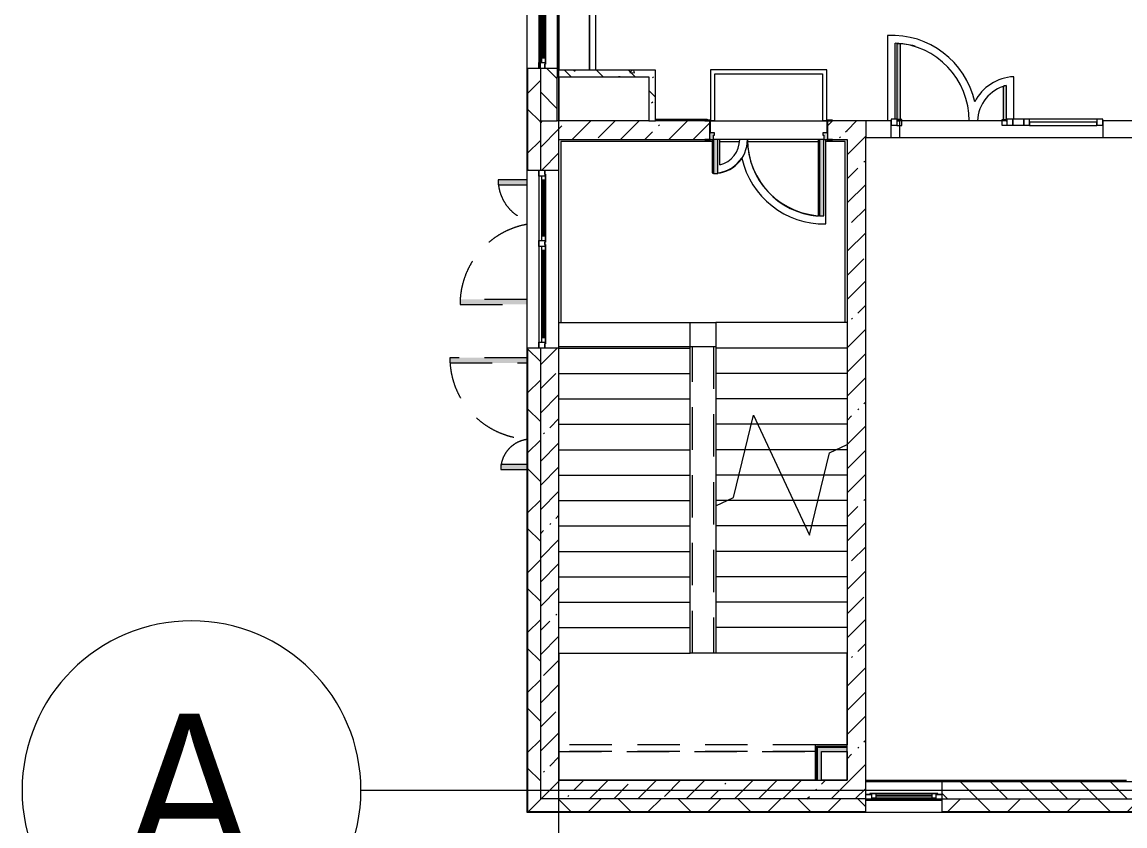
# Model space of a CAD drawing. Header units: millimetres. Extents: x 81632 to 272167, y -8553 to 29000.
# Drawn here: x 138734 to 151751, y -420 to 9067 of the extents above; entities that cross this region are included whole.
import ezdxf

# ---------------------------------------------------------------- set-up
doc = ezdxf.new("R2010")
doc.units = ezdxf.units.MM
doc.linetypes.add('200_ШТРИХ__ш1_п0_6_', pattern=[800, 500, -300])
doc.linetypes.add('Осевая', pattern=[3175, 635, -476.25, 1587.5, -476.25])
for name, color, linetype, lineweight, true_color in [('A-DETL-GENF-4', 7, 'Continuous', 5, 0xaaaaaa), ('A-DOOR-5', 7, 'Continuous', 5, 0xe2e2e2), ('A-DOOR-6', 7, 'Continuous', 5, 0xaaaaaa), ('A-DOOR-FRAM-4', 7, 'Continuous', 5, 0xe2e2e2), ('A-DOOR-FRAM-6', 7, 'Continuous', 5, 0xaaaaaa), ('A-FLOR-1', 7, 'Continuous', 5, 0xaaaaaa), ('I-WALL-2', 7, 'Continuous', 9, 0xe7e7e7), ('I-WALL-5', 7, 'Continuous', 5, 0x787878)]:
    doc.layers.add(name, color=color, linetype=linetype, lineweight=lineweight, true_color=true_color)
for name, color, linetype, lineweight in [('A-DETL-MBND-1', 7, '200_ШТРИХ__ш1_п0_6_', 9), ('A-GLAZ-3', 7, 'Continuous', 5), ('A-GLAZ-CURT-2', 7, 'Continuous', 5), ('A-GLAZ-CWMG-2', 7, 'Continuous', 5), ('A-WALL', 7, 'Continuous', 9), ('A-WALL-2', 7, 'Continuous', 5), ('I-WALL-3', 7, 'Continuous', 5), ('S-STRS-2', 7, 'Continuous', 5), ('S-STRS-MBND-1', 7, 'Continuous', 5), ('Оси', 7, 'Continuous', 9), ('Оси-1', 7, 'Continuous', 20), ('Оси-2', 7, 'Осевая', 9)]:
    doc.layers.add(name, color=color, linetype=linetype, lineweight=lineweight)
doc.styles.add('Arial_1', font='arial.ttf', dxfattribs={"width": 0.9, "height": 1750})
pattern_1 = [(45, (144961.33, 0), (-353.5534, 353.5534), []), (135, (144961.33, 0), (-353.5534, -353.5534), [])]
pattern_2 = [(135, (144961.33, 0), (-176.7767, -176.7767), [])]
pattern_3 = [(45, (144961.33, 0), (-285.123, 285.123), []), (45, (145246.45, 0), (-285.123, 285.123), [504.031, -100.806, 16.764, -84.042])]
pattern_4 = [(135, (144961.33, 0), (-377.17, -377.17), [533.4, -88.9, 17.78, -88.9]), (135, (144961.33, 376.94), (-377.17, -377.17), []), (50, (144961.33, 0), (637.645, -55.787), [66.675, -733.425]), (355, (144961.3, 0), (-123.35, 668.7), [53.34, -586.74]), (100.451, (145014.47, -4.65), (514.3, 612.91), [56.665, -623.315]), (46.184, (144961.3, 177.8), (948.78, -147.15), [100.01, -1100.14]), (96.636, (145040.4, 165.5), (830.91, 866), [85, -934.97]), (351.184, (144961.3, 177.8), (830.92, 865.99), [80.01, -880.11]), (21, (145050.23, 133.35), (530.65, -357.928), [66.675, -733.425]), (326, (145050.2, 133.35), (216.31, 644.66), [53.34, -586.74]), (71.451, (145094.45, 103.5), (746.96, 286.724), [56.665, -623.315]), (37.5, (144961.33, 0), (10.8105, 295.9426), [16.764, -562.864, 16.764, -578.866, -588.962]), (37.5, (144961.33, 0), (10.8105, 295.9426), [-1175.258, 16.764, -572.198]), (7.5, (144961.33, 0), (233.869, 350.632), [16.764, -322.834, 16.764, -549.529, -224.472]), (7.5, (144961.33, 0), (233.869, 350.632), [-905.89, 16.764, -207.708]), (327.5, (144763.08, 0), (474.568, -20.051), [16.764, -205.486, 16.764, -676.656, -920.115]), (327.5, (144763.08, 0), (474.568, -20.051), [-915.67, 16.764, -903.35]), (317.5, (144674.2, 0), (518.452, 88.993), [16.764, -272.16, 16.764, -443.738, -653.415]), (317.5, (144674.2, 0), (518.452, 88.993), [-749.427, 16.764, -636.65])]

# ---------------------------------------------------------------- blocks, each defined once
blk = doc.blocks.new('120_Окно_СКБ_1Ст - 120_Окно_СКБ_1Ст 900х2500_h_-22445987-2_6_3_птичка')
at = {"layer": 'A-GLAZ-3'}
for p, q in [((-450, -127), (-450, -57)), ((-450, -57), (-380, -57)), ((450, -57), (-450, -57)), ((-380, -127), (-450, -127)), ((-450, -127), (-400, -127)), ((-380, -127), (-400, -127)), ((-400, -127), (-400, -137)), ((-380, -57), (-380, -127)), ((380, -87), (-380, -87)), ((-380, -87), (-380, -127)), ((-330, -137), (-330, -87)), ((-330, -107), (330, -107)), ((330, -117), (-330, -117)), ((330, -137), (330, -87)), ((380, -127), (380, -57)), ((380, -57), (450, -57)), ((380, -127), (380, -87)), ((450, -127), (380, -127)), ((400, -127), (380, -127)), ((400, -127), (450, -127)), ((400, -137), (400, -127)), ((450, -57), (450, -127)), ((-400, -137), (400, -137)), ((400, -137), (-400, -137))]:
    blk.add_line(p, q, dxfattribs=at)
blk = doc.blocks.new('110_Дверь_СКБ_2Ст - Д-1 Лестничная клетка EIS60-24280000-2_6_3_птичка')
at = {"layer": 'A-DOOR-5'}
for points in [[(-637.5, 1010), (-637.5, 110), (-587.5, 110), (-587.5, 1010)], [(612.5, 510), (612.5, 110), (662.5, 110), (662.5, 510)], [(712.5, 30), (697.5, 30), (697.5, -110), (712.5, -110)]]:
    blk.add_hatch(color=256, dxfattribs=at).paths.add_polyline_path(points)
h = blk.add_hatch(color=256, dxfattribs=at)
h.paths.add_polyline_path([(662.5, 110), (662.5, 60), (652.5, 60), (652.5, 30), (712.5, 30), (712.5, 110)])
h.paths.add_polyline_path([(-637.5, 110), (-687.5, 110), (-687.5, 30), (-627.5, 30), (-627.5, 60), (-637.5, 60)])
at = {"layer": 'A-DOOR-FRAM-4'}
for points in [[(-742.5, 118), (-742.5, 110), (-672.5, 110), (-672.5, 118)], [(-672.5, 30), (-687.5, 30), (-687.5, -110), (-672.5, -110)], [(767.5, 118), (697.5, 118), (697.5, 110), (767.5, 110)], [(-672.5, -110), (-742.5, -110), (-742.5, -118), (-672.5, -118)], [(767.5, -110), (697.5, -110), (697.5, -118), (767.5, -118)]]:
    blk.add_hatch(color=256, dxfattribs=at).paths.add_polyline_path(points)
at = {"layer": 'A-DOOR-6'}
for p, q in [((-637.5, 1010), (-637.5, 110)), ((-587.5, 1010), (-637.5, 1010)), ((-587.5, 110), (-587.5, 1010)), ((662.5, 510), (612.5, 510)), ((612.5, 510), (612.5, 110)), ((662.5, 110), (662.5, 510)), ((-637.5, 110), (-587.5, 110)), ((612.5, 110), (662.5, 110))]:
    blk.add_line(p, q, dxfattribs=at)
for centre, radius, start, end in [((-637.5, 110), 900, 0, 90), ((662.5, 110), 400, 90, 180)]:
    blk.add_arc(centre, radius, start, end, dxfattribs=at)
at = {"layer": 'A-DOOR-FRAM-6'}
for p, q in [((-672.5, 118), (-742.5, 118)), ((-742.5, 118), (-742.5, 110)), ((-742.5, 110), (-672.5, 110)), ((-637.5, 110), (-687.5, 110)), ((-687.5, 110), (-687.5, 30)), ((-687.5, 30), (-627.5, 30)), ((-672.5, 30), (-687.5, 30)), ((-687.5, 30), (-687.5, -110)), ((-672.5, 110), (-672.5, 118)), ((-672.5, -110), (-672.5, 30)), ((-637.5, 60), (-637.5, 110)), ((-627.5, 60), (-637.5, 60)), ((-627.5, 30), (-627.5, 60)), ((662.5, 60), (652.5, 60)), ((652.5, 60), (652.5, 30)), ((652.5, 30), (712.5, 30)), ((662.5, 110), (662.5, 60)), ((712.5, 110), (662.5, 110)), ((767.5, 118), (697.5, 118)), ((697.5, 118), (697.5, 110)), ((697.5, 110), (767.5, 110)), ((712.5, 30), (697.5, 30)), ((697.5, 30), (697.5, -110)), ((712.5, 30), (712.5, 110)), ((712.5, -110), (712.5, 30)), ((767.5, 110), (767.5, 118)), ((-672.5, -110), (-742.5, -110)), ((-742.5, -110), (-742.5, -118)), ((-742.5, -118), (-672.5, -118)), ((-687.5, -110), (-672.5, -110)), ((-672.5, -118), (-672.5, -110)), ((697.5, -110), (712.5, -110)), ((767.5, -110), (697.5, -110)), ((697.5, -110), (697.5, -118)), ((697.5, -118), (767.5, -118)), ((767.5, -118), (767.5, -110))]:
    blk.add_line(p, q, dxfattribs=at)
blk = doc.blocks.new('120_Окно_СКБ_2Ст - 120_Окно_СКБ_2Ст 2100х2500 _мал створка справа_-22445857-2_6_3_птичка')
at = {"layer": 'A-GLAZ-3'}
for p, q in [((-1050, -127), (-1050, -57)), ((-1050, -57), (-980, -57)), ((1050, -57), (-1050, -57)), ((-980, -127), (-1050, -127)), ((-1050, -127), (-1000, -127)), ((-980, -127), (-1000, -127)), ((-1000, -127), (-1000, -137)), ((-980, -57), (-980, -127)), ((150, -87), (-980, -87)), ((-980, -87), (-980, -127)), ((-930, -137), (-930, -87)), ((-930, -107), (100, -107)), ((100, -117), (-930, -117)), ((100, -137), (100, -87)), ((150, -127), (150, -57)), ((150, -57), (220, -57)), ((150, -127), (150, -87)), ((220, -127), (150, -127)), ((170, -127), (150, -127)), ((170, -127), (200, -127)), ((170, -137), (170, -127)), ((220, -127), (200, -127)), ((200, -127), (200, -137)), ((220, -57), (220, -127)), ((980, -87), (220, -87)), ((220, -87), (220, -127)), ((270, -137), (270, -87)), ((270, -107), (930, -107)), ((930, -117), (270, -117)), ((930, -137), (930, -87)), ((980, -127), (980, -57)), ((980, -57), (1050, -57)), ((980, -127), (980, -87)), ((1050, -127), (980, -127)), ((1000, -127), (980, -127)), ((1000, -127), (1050, -127)), ((1000, -137), (1000, -127)), ((1050, -57), (1050, -127)), ((-1000, -137), (170, -137)), ((170, -137), (-1000, -137)), ((200, -137), (1000, -137)), ((1000, -137), (200, -137))]:
    blk.add_line(p, q, dxfattribs=at)
blk = doc.blocks.new('120_Окно_СКБ_2Ст - 120_Окно_СКБ_2Ст 2100х2400 _мал створка справа_-22446225-2_6_3_птичка')
at = {"layer": 'A-GLAZ-3'}
for p, q in [((-1050, -127), (-1050, -57)), ((-1050, -57), (-980, -57)), ((1050, -57), (-1050, -57)), ((-980, -127), (-1050, -127)), ((-1050, -127), (-1000, -127)), ((-980, -127), (-1000, -127)), ((-1000, -127), (-1000, -137)), ((-980, -57), (-980, -127)), ((150, -87), (-980, -87)), ((-980, -87), (-980, -127)), ((-930, -137), (-930, -87)), ((-930, -107), (100, -107)), ((100, -117), (-930, -117)), ((100, -137), (100, -87)), ((150, -127), (150, -57)), ((150, -57), (220, -57)), ((150, -127), (150, -87)), ((220, -127), (150, -127)), ((170, -127), (150, -127)), ((170, -127), (200, -127)), ((170, -137), (170, -127)), ((220, -127), (200, -127)), ((200, -127), (200, -137)), ((220, -57), (220, -127)), ((980, -87), (220, -87)), ((220, -87), (220, -127)), ((270, -137), (270, -87)), ((270, -107), (930, -107)), ((930, -117), (270, -117)), ((930, -137), (930, -87)), ((980, -127), (980, -57)), ((980, -57), (1050, -57)), ((980, -127), (980, -87)), ((1050, -127), (980, -127)), ((1000, -127), (980, -127)), ((1000, -127), (1050, -127)), ((1000, -137), (1000, -127)), ((1050, -57), (1050, -127)), ((-1000, -137), (170, -137)), ((170, -137), (-1000, -137)), ((200, -137), (1000, -137)), ((1000, -137), (200, -137))]:
    blk.add_line(p, q, dxfattribs=at)
blk = doc.blocks.new('110_Дверь_СКБ_2Ст_Наружная - ДН-1_л__ Двухстворчатая 1350 х3200 _ЛК_ в свету с верхним остеклением 2-22796854-2_6_3_птичка')
at = {"layer": 'A-DETL-MBND-1'}
for points in [[(-716, 869), (-716, 79), (-656, 79), (-656, 869)], [(695, 419), (695, 79), (755, 79), (755, 419)]]:
    blk.add_hatch(color=256, dxfattribs=at).paths.add_polyline_path(points)
for p, q in [((-716, 869), (-716, 79)), ((-656, 869), (-716, 869)), ((-656, 79), (-656, 869)), ((755, 419), (695, 419)), ((695, 419), (695, 79)), ((755, 79), (755, 419))]:
    blk.add_line(p, q, dxfattribs=at)
for centre, radius, start, end in [((-716, -91), 960, 10.263, 90), ((755, -91), 510, 90, 160.4016)]:
    blk.add_arc(centre, radius, start, end, dxfattribs=at)
blk = doc.blocks.new('110_Дверь_СКБ_2Ст_Наружная - ДН-3_л__ Двухстворчатая 1200 х3200 из подвала EI30-23666533-2_6_3_птичка')
at = {"layer": 'A-DETL-MBND-1'}
for points in [[(619, 989), (619, 79), (680, 79), (680, 989)], [(-641, 79), (-581, 79), (-581, 389), (-641, 389)]]:
    blk.add_hatch(color=256, dxfattribs=at).paths.add_polyline_path(points)
for p, q in [((680, 989), (619, 989)), ((619, 989), (619, 79)), ((680, 79), (680, 989)), ((-641, 389), (-641, 79)), ((-581, 389), (-641, 389)), ((-581, 79), (-581, 389))]:
    blk.add_line(p, q, dxfattribs=at)
for centre, radius, start, end in [((680, 29), 960, 90, 176.9815), ((-641, 29), 360, 8.166, 90)]:
    blk.add_arc(centre, radius, start, end, dxfattribs=at)
blk = doc.blocks.new('Прямоугольный импост - 50 x 70 мм-31700031-2_6_3_птичка')
at = {"layer": 'A-GLAZ-CWMG-2'}
for p, q in [((-70, 35), (0, 35)), ((-70, -35), (-70, 35)), ((0, 35), (0, -35)), ((0, -35), (-70, -35))]:
    blk.add_line(p, q, dxfattribs=at)
blk = doc.blocks.new('Дверь_Витражная_остекление_ - ДВН_ДАО_Главный вход_1200 в свету-31742133-2_6_3_птичка')
at = {"layer": 'A-DOOR-5'}
for points in [[(-607, 30), (-607, 925), (-648, 922), (-648, 30)], [(640, 30), (640, 430), (633, 430), (607, 421), (607, 30)]]:
    blk.add_hatch(color=256, dxfattribs=at).paths.add_polyline_path(points)
at = {"layer": 'A-DETL-GENF-4'}
for p, q in [((-607, 925), (-648, 925)), ((-648, 925), (-648, 35)), ((-607, 30), (-607, 925)), ((607, 421), (607, 30)), ((640, 430), (633, 430)), ((-648, 30), (-607, 30)), ((-592, 30), (-648, 30)), ((-592, -40), (-592, 30)), ((592, -40), (592, 30)), ((592, 30), (640, 30)), ((607, 30), (640, 30)), ((-648, -40), (-592, -40)), ((647, -40), (592, -40))]:
    blk.add_line(p, q, dxfattribs=at)
at = {"layer": 'A-DOOR-6'}
blk.add_line((-648, 925), (-648, 35), dxfattribs=at)
for centre, radius, start, end in [((-648, 30), 895, 76.1866, 90), ((647, 30), 400, 91.06, 94.8979)]:
    blk.add_arc(centre, radius, start, end, dxfattribs=at)
blk = doc.blocks.new('Системная панель - Стемалит - 40мм-32257327-2_6_3_птичка')
at = {"layer": 'A-GLAZ-CURT-2'}
for p, q in [((65, 35), (-65, 35)), ((-65, 35), (-65, -35)), ((65, -35), (65, 35)), ((-65, -35), (65, -35))]:
    blk.add_line(p, q, dxfattribs=at)
blk = doc.blocks.new('Прямоугольный импост - 50 x 70 мм-31687886-2_6_3_птичка')
at = {"layer": 'A-GLAZ-CWMG-2'}
for p, q in [((-35, 35), (35, 35)), ((-35, -35), (-35, 35)), ((35, 35), (35, -35)), ((35, -35), (-35, -35))]:
    blk.add_line(p, q, dxfattribs=at)
blk = doc.blocks.new('Прямоугольный импост - 50 x 70 мм-31701779-2_6_3_птичка')
at = {"layer": 'A-GLAZ-CWMG-2'}
for p, q in [((0, 35), (-70, 35)), ((-70, 35), (-70, -35)), ((0, -35), (0, 35)), ((-70, -35), (0, -35))]:
    blk.add_line(p, q, dxfattribs=at)
blk = doc.blocks.new('Системная панель - Стекло - 40мм-32257331-2_6_3_птичка')
at = {"layer": 'A-GLAZ-CURT-2'}
for p, q in [((397.5, 0), (-397.5, 0)), ((-397.5, 0), (-397.5, -40)), ((397.5, -40), (397.5, 0)), ((-397.5, -40), (397.5, -40))]:
    blk.add_line(p, q, dxfattribs=at)
blk = doc.blocks.new('Прямоугольный импост - 50 x 70 мм-31702100-2_6_3_птичка')
at = {"layer": 'A-GLAZ-CWMG-2'}
for p, q in [((-35, 35), (35, 35)), ((-35, -35), (-35, 35)), ((35, 35), (35, -35)), ((35, -35), (-35, -35))]:
    blk.add_line(p, q, dxfattribs=at)
blk = doc.blocks.new('Прямоугольный импост - 50 x 70 мм-31720914-2_6_3_птичка')
at = {"layer": 'A-GLAZ-CWMG-2'}
blk.add_line((6460, 7920), (5665, 7920), dxfattribs=at)
blk = doc.blocks.new('Зашивка приборов отопления15 - Зашивка приборов отопления-33281080-2_6_3_птичка')
at = {"layer": 'A-DETL-MBND-1'}
for p, q in [((3135, 535), (110, 535)), ((3135, 460), (110, 460)), ((110, 460), (3135, 460))]:
    blk.add_line(p, q, dxfattribs=at)
blk = doc.blocks.new('Зашивка приборов отопления42 - Зашивка приборов отопления-33374801-2_6_3_птичка')
at = {"layer": 'A-WALL-2'}
for p, q in [((37472, 23439), (35372, 23439)), ((37472, 23079), (37472, 23439)), ((35372, 23079), (37472, 23079)), ((37472, 23079), (35372, 23079)), ((37472, 23004), (37472, 23079)), ((35372, 23004), (37472, 23004))]:
    blk.add_line(p, q, dxfattribs=at)
blk = doc.blocks.new('Ось сетки - D8-29747960-2_6_3_птичка')
at = {"layer": 'Оси-1'}
for start, end in [(360, 180), (180, 360)]:
    blk.add_arc((0, 0), 4, start, end, dxfattribs=at)

msp = doc.modelspace()

# ---------------------------------------------------------------- hatches: boundary and pattern name
at = {"layer": 'A-WALL-2'}
h = msp.add_hatch(dxfattribs=at)
h.set_pattern_fill('FP_65', color=256, style=0, pattern_type=2)
h.set_pattern_definition(pattern_1)
h.paths.add_polyline_path([(144851.3, -100), (144851.3, 5220), (144701.3, 5220), (144701.3, -100)])
h.paths.add_polyline_path([(144701.3, 7320), (144851.3, 7320), (144851.3, 8520), (144701.3, 8520), (144701.3, 7637.6)])
h.paths.add_polyline_path([(144701.3, 10620), (144851.3, 10620), (144851.3, 11520), (144701.3, 11520), (144701.3, 10900)])
h.paths.add_polyline_path([(144851.3, 13120), (144851.3, 15350), (144701.3, 15350), (144701.3, 13120)])
h = msp.add_hatch(dxfattribs=at)
h.set_pattern_fill('FP_75', color=256, style=0, pattern_type=2)
h.set_pattern_definition(pattern_2)
h.paths.add_polyline_path([(144992.8, 7900), (145051.3, 7900), (145051.3, 8520), (144851.3, 8520), (144851.3, 7900)])
h.paths.add_polyline_path([(144992.8, 10620), (145051.3, 10620), (145051.3, 10900), (144851.3, 10900), (144851.3, 10620)])
h.paths.add_polyline_path([(144992.8, 11400), (145051.3, 11400), (145051.3, 11520), (144851.3, 11520), (144851.3, 11400), (144908.5, 11400)])
h.paths.add_polyline_path([(144851.3, 13120), (145051.3, 13120), (145051.3, 14700), (144851.3, 14700), (144851.3, 13757.4)])
h = msp.add_hatch(dxfattribs=at)
h.set_pattern_fill('FP_75', color=256, style=0, pattern_type=2)
h.set_pattern_definition(pattern_2)
h.paths.add_polyline_path([(156698.8, -100), (157121.3, -100), (157121.3, 100), (156621.3, 100), (156621.3, -100)])
h.paths.add_polyline_path([(150395.6, -100), (153521.3, -100), (153521.3, 100), (149591.3, 100), (149591.3, -100)])
h = msp.add_hatch(dxfattribs=at)
h.set_pattern_fill('FP_65', color=256, style=0, pattern_type=2)
h.set_pattern_definition(pattern_1)
h.paths.add_polyline_path([(217029.8, -250), (220661.3, -250), (220661.3, -100), (216521.3, -100), (216521.3, -250)])
h.paths.add_polyline_path([(214328.4, -250), (215621.3, -250), (215621.3, -100), (212021.3, -100), (212021.3, -250), (212527.5, -250)])
h.paths.add_polyline_path([(203771.3, -250), (203771.3, -100), (203021.3, -100), (203021.3, -250), (203522.8, -250)])
h.paths.add_polyline_path([(210726.5, -250), (211121.3, -250), (211121.3, -100), (210121.3, -100), (210121.3, -250)])
h.paths.add_polyline_path([(201871.3, -250), (202121.3, -250), (202121.3, -100), (201371.3, -100), (201371.3, -250), (201721.9, -250)])
h.paths.add_polyline_path([(206224.2, -250), (207021.3, -250), (207021.3, -100), (205871.3, -100), (205871.3, -250)])
h.paths.add_polyline_path([(198271.3, -250), (198271.3, -100), (196871.3, -100), (196871.3, -250), (198120.1, -250)])
h.paths.add_polyline_path([(187621.3, -250), (188997.7, -250), (188997.7, -100), (187621.3, -100)])
h.paths.add_polyline_path([(193771.3, -250), (193771.3, -100), (192371.3, -100), (192371.3, -250), (192717.3, -250)])
h.paths.add_polyline_path([(190271.3, -250), (190271.3, -100), (189897.7, -100), (189897.7, -250)])
h.paths.add_polyline_path([(184521.3, -250), (184521.3, -100), (182951.3, -100), (182951.3, -250), (184001.3, -250)])
h.paths.add_polyline_path([(180851.3, -250), (180851.3, -100), (179731.3, -100), (179731.3, -250), (180110.8, -250)])
h.paths.add_polyline_path([(174171.1, -250), (175871.3, -250), (175871.3, -100), (174171.1, -100)])
h.paths.add_polyline_path([(178309.9, -250), (178831.3, -250), (178831.3, -100), (177971.3, -100), (177971.3, -250)])
h.paths.add_polyline_path([(166571.3, -250), (167671.3, -250), (167671.3, -100), (166571.3, -100)])
h.paths.add_polyline_path([(162221.3, -250), (162221.3, -100), (161071.3, -100), (161071.3, -250), (162101.6, -250)])
h.paths.add_polyline_path([(171371.1, -250), (171371.1, -100), (169771.3, -100), (169771.3, -250), (171106.2, -250)])
h.paths.add_polyline_path([(163121.3, -250), (163771.3, -250), (163771.3, -100), (163121.3, -100), (163121.3, -151.3)])
h.paths.add_polyline_path([(153521.3, -250), (153521.3, -100), (149591.3, -100), (149591.3, -250), (153097, -250)])
h.paths.add_polyline_path([(148691.3, -250), (148691.3, -100), (144701.3, -100), (144701.3, -250), (148594.7, -250)])
h.paths.add_polyline_path([(156621.3, -250), (157971.3, -250), (157971.3, -100), (156621.3, -100)])
at = {"layer": 'I-WALL-2'}
for points in [[(148471.3, 460), (148471.3, 510), (148121.3, 510), (148121.3, 460), (148171.3, 460)], [(148171.3, 120), (148171.3, 460), (148121.3, 460), (148121.3, 120)]]:
    msp.add_hatch(color=256, dxfattribs=at).paths.add_polyline_path(points)
at = {"layer": 'I-WALL-3'}
h = msp.add_hatch(dxfattribs=at)
h.set_pattern_fill('FP_73', color=256, style=0, pattern_type=2)
h.set_pattern_definition(pattern_3)
h.paths.add_polyline_path([(144851.3, -100), (145071.3, -100), (145071.3, 5220), (144851.3, 5220), (144851.3, 1517.7)])
h.paths.add_polyline_path([(145071.3, 7320), (145071.3, 7900), (144851.3, 7900), (144851.3, 7320), (144992.8, 7320)])
h = msp.add_hatch(dxfattribs=at)
h.set_pattern_fill('FP_73', color=256, style=0, pattern_type=2)
h.set_pattern_definition(pattern_3)
h.paths.add_polyline_path([(148301.3, 7680), (148471.3, 7680), (148471.3, 7900), (148246.3, 7900), (148246.3, 7680)])
h.paths.add_polyline_path([(145071.3, 7680), (146846.3, 7680), (146846.3, 7900), (145071.3, 7900)])
h = msp.add_hatch(dxfattribs=at)
h.set_pattern_fill('FP_73', color=256, style=0, pattern_type=2)
h.set_pattern_definition(pattern_3)
h.paths.add_polyline_path([(148471.3, -100), (148691.3, -100), (148691.3, 7900), (148471.3, 7900), (148471.3, 120)])
h = msp.add_hatch(dxfattribs=at)
h.set_pattern_fill('FP_76', color=256, style=0, pattern_type=2)
h.set_pattern_definition([(135, (144961.33, 0), (-353.553, -353.553), [])])
h.paths.add_polyline_path([(161621.3, 7700), (161621.3, 7900), (159961.2, 7900), (159961.2, 7700), (161121.3, 7700)])
h.paths.add_polyline_path([(151491.3, 7700), (152621.3, 7700), (152621.3, 7900), (151491.3, 7900)])
h.paths.add_polyline_path([(158521.2, 7700), (158521.2, 7900), (157721.3, 7900), (157721.3, 7700), (158499.7, 7700)])
h.paths.add_polyline_path([(153821.3, 7700), (157121.3, 7700), (157121.3, 7900), (156421.3, 7900), (156421.3, 7830), (155621.3, 7830), (155621.3, 7900), (153221.3, 7900), (153221.3, 7700), (153621.3, 7700)])
h.paths.add_polyline_path([(148991.3, 7700), (148991.3, 7900), (148691.3, 7900), (148691.3, 7700)])
h = msp.add_hatch(dxfattribs=at)
h.set_pattern_fill('FP_73', color=256, style=0, pattern_type=2)
h.set_pattern_definition(pattern_3)
h.paths.add_polyline_path([(147694.2, -100), (148471.3, -100), (148471.3, 120), (145071.3, 120), (145071.3, -100)])
at = {"layer": 'I-WALL-5'}
h = msp.add_hatch(dxfattribs=at)
h.set_pattern_fill('FP_80', color=256, style=0, pattern_type=2)
h.set_pattern_definition(pattern_4)
h.paths.add_polyline_path([(146131.3, 8420), (146211.3, 8420), (146211.3, 8500), (145051.3, 8500), (145051.3, 8420), (145893.3, 8420)])
h = msp.add_hatch(dxfattribs=at)
h.set_pattern_fill('FP_80', color=256, style=0, pattern_type=2)
h.set_pattern_definition(pattern_4)
h.paths.add_polyline_path([(146211.3, 7900), (146211.3, 8420), (146131.3, 8420), (146131.3, 7900)])

# ---------------------------------------------------------------- linework, layer by layer
at = {"layer": 'A-DETL-MBND-1'}
for p, q in [((146646.3, 1620), (146646.3, 5237.9)), ((146896.3, 5237.9), (146896.3, 1620))]:
    msp.add_line(p, q, dxfattribs=at)
at = {"layer": 'A-FLOR-1'}
for p, q in [((148949.4, 8907.6), (148949.4, 7900)), ((149039.4, 7920), (149039.4, 8818.2)), ((146861, 8503.9), (146861, 7908)), ((148230.8, 8503.9), (146861, 8503.9)), ((148230.8, 7903.9), (148230.8, 8503.9)), ((146911, 7903.9), (146911, 8453.9)), ((146911, 8453.9), (148180.8, 8453.9)), ((148180.8, 8453.9), (148180.8, 7903.9)), ((150438.3, 7920), (150438.3, 8421.4)), ((150348.3, 8317.2), (150348.3, 7903)), ((146211.3, 7920), (146821.3, 7920)), ((146821.3, 7920), (146821.3, 7908)), ((146861.3, 7903.9), (146911, 7903.9)), ((148180.8, 7903.9), (148230.8, 7903.9)), ((150356.3, 7900), (149091.3, 7900)), ((149091.3, 7900), (149091.3, 7700)), ((150348.3, 7903), (150356.3, 7903)), ((146878.2, 7659), (145091.3, 7659)), ((145091.3, 7659), (145091.3, 5520)), ((146821.3, 7672), (146821.3, 7659)), ((146878.2, 7680), (146878.2, 7285.7)), ((146968.2, 7680.2), (146896.3, 7680.2)), ((146968.2, 7383), (146968.2, 7680.2)), ((146968.2, 7659), (147202.3, 7659)), ((147294.3, 7680.2), (147204.3, 7680.2)), ((147295.5, 7659), (148129.3, 7659)), ((148196.3, 7680.2), (148129.3, 7680.2)), ((148129.3, 7680.2), (148129.3, 6777.9)), ((148219.3, 6685.4), (148219.3, 7680)), ((148450.3, 7659), (148219.3, 7659)), ((148271.3, 7659), (148271.3, 7672)), ((148450.3, 5520), (148450.3, 7659)), ((145091.3, 5520), (146921.3, 5520)), ((145071.3, 5237.9), (146921.3, 5237.9))]:
    msp.add_line(p, q, dxfattribs=at)
for centre, radius, start, end in [((149001.9, 7909), 1000, 12.44956, 93.01125), ((149001.9, 7909), 910, 359.43333, 87.64026), ((150463.3, 7878), 544, 92.63401, 153.04618), ((150463.3, 7878), 454, 104.67311, 177.22246), ((146899.3, 7680.2), 305, 283.0427, 0), ((148199.3, 7680.2), 905, 180, 265.56313), ((146899.3, 7680.2), 395, 276.84991, 326.45952), ((148199.3, 7680.2), 995, 192.67054, 271.1511), ((146899.3, 7680.2), 395, 266.92799, 269.56999)]:
    msp.add_arc(centre, radius, start, end, dxfattribs=at)
at = {"layer": 'A-WALL'}
for p, q in [((144698.3, 8520), (144698.3, 7320)), ((144701.3, 8520), (144701.3, 7320)), ((144851.3, 8520), (144851.3, 7320)), ((145051.3, 8500), (145051.3, 8420)), ((144851.3, 7900), (145051.3, 7900)), ((146131.3, 7900), (146211.3, 7900)), ((148691.3, 7900), (148691.3, 7700)), ((144698.3, 5220), (144698.3, -253)), ((144701.3, 5220), (144701.3, -250)), ((144851.3, 5220), (144851.3, -100)), ((148108.8, 522.5), (148471.3, 522.5)), ((148108.8, 120), (148108.8, 522.5)), ((148471.3, 460), (148471.3, 535)), ((148121.3, 510), (148471.3, 510)), ((148121.3, 120), (148121.3, 510)), ((148096.3, 120), (148171.3, 120)), ((149591.3, -100), (153521.3, -100)), ((144698.3, -253), (148691.3, -253)), ((144701.3, -250), (148691.3, -250)), ((149591.3, -250), (153521.3, -250)), ((149591.3, -253), (153521.3, -253))]:
    msp.add_line(p, q, dxfattribs=at)
at = {"layer": 'A-WALL-2'}
for p, q in [((144693.3, 11520), (144693.3, -258)), ((145051.3, 10900), (145051.3, 8500)), ((145051.3, 8520), (144693.3, 8520)), ((145051.3, 7900), (145051.3, 8420)), ((144693.3, 7320), (144851.3, 7320)), ((144851.3, 5220), (144693.3, 5220)), ((157121.3, 100), (148691.3, 100)), ((149591.3, 100), (149591.3, -258)), ((148691.3, -100), (144851.3, -100)), ((148691.3, -258), (148691.3, -100)), ((144693.3, -258), (163121.3, -258))]:
    msp.add_line(p, q, dxfattribs=at)
at = {"layer": 'I-WALL-3'}
for p, q in [((144851.3, 8520), (144851.3, 10620)), ((145071.3, 10620), (145071.3, 8500)), ((146211.3, 8500), (145051.3, 8500)), ((146211.3, 7900), (146211.3, 8500)), ((145051.3, 8420), (146131.3, 8420)), ((145071.3, 8420), (145071.3, 7900)), ((146131.3, 8420), (146131.3, 7900)), ((146131.3, 7900), (145051.3, 7900)), ((146791.3, 7900), (146211.3, 7900)), ((146861.3, 7900), (148231.3, 7900)), ((148991.3, 7900), (148301.3, 7900)), ((148991.3, 7700), (148991.3, 7900)), ((149061.3, 7900), (149091.3, 7900)), ((152621.3, 7900), (151491.3, 7900)), ((151491.3, 7900), (151491.3, 7700)), ((152621.3, 7700), (148691.3, 7700)), ((148691.3, -100), (148691.3, 7700)), ((145071.3, 120), (145071.3, 7680)), ((145071.3, 7680), (146791.3, 7680)), ((147204.3, 7680), (146968.2, 7680)), ((148129.3, 7680), (147294, 7680)), ((148301.3, 7680), (148471.3, 7680)), ((148471.3, 7680), (148471.3, 535)), ((144851.3, 7320), (145071.3, 7320)), ((145071.3, 5220), (144851.3, 5220)), ((148471.3, 535), (148096.3, 535)), ((148096.3, 535), (148096.3, 120)), ((148171.3, 460), (148471.3, 460)), ((148171.3, 120), (148171.3, 460)), ((148471.3, 460), (148471.3, 120)), ((148096.3, 120), (145071.3, 120)), ((148471.3, 120), (148171.3, 120)), ((148691.3, 120), (151771.3, 120)), ((148691.3, -100), (149591.3, -100))]:
    msp.add_line(p, q, dxfattribs=at)
at = {"layer": 'S-STRS-2'}
for p, q in [((145071.3, 5520), (146621.3, 5520)), ((148471.3, 5520), (146921.3, 5520)), ((146921.3, 5520), (146921.3, 5220)), ((148471.3, 5520), (146921.3, 5520)), ((145071.3, 5220), (146621.3, 5220)), ((145071.3, 5220), (146621.3, 5220)), ((146621.3, 5220), (146621.3, 5237.9)), ((146621.3, 4920), (146621.3, 5220)), ((146921.3, 5220), (146921.3, 4920)), ((148471.3, 5220), (146921.3, 5220)), ((148471.3, 5220), (146921.3, 5220)), ((145071.3, 4920), (146621.3, 4920)), ((145071.3, 4920), (146621.3, 4920)), ((146621.3, 4620), (146621.3, 4920)), ((146921.3, 4920), (146921.3, 4620)), ((148471.3, 4920), (146921.3, 4920)), ((148471.3, 4920), (146921.3, 4920)), ((145071.3, 4620), (146621.3, 4620)), ((145071.3, 4620), (146621.3, 4620)), ((146621.3, 4320), (146621.3, 4620)), ((146921.3, 4620), (146921.3, 4320)), ((148471.3, 4620), (146921.3, 4620)), ((148471.3, 4620), (146921.3, 4620)), ((145071.3, 4320), (146621.3, 4320)), ((145071.3, 4320), (146621.3, 4320)), ((146621.3, 4020), (146621.3, 4320)), ((146921.3, 4320), (146921.3, 4020)), ((147339.9, 4320), (146921.3, 4320)), ((147339.9, 4320), (146921.3, 4320)), ((147416.5, 4320), (147339.9, 4320)), ((147416.5, 4320), (147339.9, 4320)), ((148471.3, 4320), (147416.5, 4320)), ((148471.3, 4320), (147416.5, 4320)), ((145071.3, 4020), (146621.3, 4020)), ((145071.3, 4020), (146621.3, 4020)), ((146621.3, 3720), (146621.3, 4020)), ((146921.3, 4020), (146921.3, 3720)), ((147267, 4020), (146921.3, 4020)), ((147267, 4020), (146921.3, 4020)), ((147556.4, 4020), (147267, 4020)), ((147556.4, 4020), (147267, 4020)), ((148339.7, 4020), (147556.4, 4020)), ((148339.7, 4020), (147556.4, 4020)), ((148471.3, 4020), (148339.7, 4020)), ((148471.3, 4020), (148339.7, 4020)), ((145071.3, 3720), (146621.3, 3720)), ((145071.3, 3720), (146621.3, 3720)), ((146621.3, 3420), (146621.3, 3720)), ((146921.3, 3720), (146921.3, 3420)), ((147194.1, 3720), (146921.3, 3720)), ((147194.1, 3720), (146921.3, 3720)), ((147694.2, 3720), (147194.1, 3720)), ((147694.2, 3720), (147194.1, 3720)), ((148198.6, 3720), (147696.3, 3720)), ((148198.6, 3720), (147696.3, 3720)), ((148471.3, 3720), (148198.6, 3720)), ((148471.3, 3720), (148198.6, 3720)), ((145071.3, 3420), (146621.3, 3420)), ((145071.3, 3420), (146621.3, 3420)), ((146621.3, 3120), (146621.3, 3420)), ((146921.3, 3420), (146921.3, 3358.6)), ((147053, 3420), (146921.3, 3420)), ((147053, 3420), (146921.3, 3420)), ((147836.2, 3420), (147053, 3420)), ((147836.2, 3420), (147053, 3420)), ((148125.7, 3420), (147836.2, 3420)), ((148125.7, 3420), (147836.2, 3420)), ((148471.3, 3420), (148125.7, 3420)), ((148471.3, 3420), (148125.7, 3420)), ((146921.3, 3358.6), (146921.3, 3120)), ((145071.3, 3120), (146621.3, 3120)), ((145071.3, 3120), (146621.3, 3120)), ((146621.3, 2820), (146621.3, 3120)), ((146921.3, 3120), (146921.3, 2820)), ((147976.1, 3120), (146921.3, 3120)), ((147976.1, 3120), (146921.3, 3120)), ((148052.8, 3120), (147976.1, 3120)), ((148052.8, 3120), (147976.1, 3120)), ((148471.3, 3120), (148052.8, 3120)), ((148471.3, 3120), (148052.8, 3120)), ((145071.3, 2820), (146621.3, 2820)), ((145071.3, 2820), (146621.3, 2820)), ((146621.3, 2520), (146621.3, 2820)), ((146921.3, 2820), (146921.3, 2520)), ((148471.3, 2820), (146921.3, 2820)), ((148471.3, 2820), (146921.3, 2820)), ((145071.3, 2520), (146621.3, 2520)), ((145071.3, 2520), (146621.3, 2520)), ((146621.3, 2220), (146621.3, 2520)), ((146921.3, 2520), (146921.3, 2220)), ((148471.3, 2520), (146921.3, 2520)), ((148471.3, 2520), (146921.3, 2520)), ((145071.3, 2220), (146621.3, 2220)), ((145071.3, 2220), (146621.3, 2220)), ((146621.3, 1920), (146621.3, 2220)), ((146921.3, 2220), (146921.3, 1920)), ((148471.3, 2220), (146921.3, 2220)), ((148471.3, 2220), (146921.3, 2220)), ((145071.3, 1920), (146621.3, 1920)), ((145071.3, 1920), (146621.3, 1920)), ((146621.3, 1620), (146621.3, 1920)), ((146921.3, 1920), (146921.3, 1620)), ((148471.3, 1920), (146921.3, 1920)), ((148471.3, 1920), (146921.3, 1920)), ((145071.3, 1620), (146621.3, 1620)), ((145071.3, 1620), (146621.3, 1620)), ((146921.3, 1620), (146621.3, 1620)), ((148471.3, 1620), (146921.3, 1620)), ((148471.3, 1620), (146921.3, 1620))]:
    msp.add_line(p, q, dxfattribs=at)
at = {"layer": 'S-STRS-MBND-1'}
for p, q in [((145071.3, 5520), (146621.3, 5520)), ((145071.3, 1620), (145071.3, 5520)), ((146621.3, 1620), (146621.3, 5520)), ((145071.3, 5220), (146621.3, 5220)), ((145071.3, 5220), (146621.3, 5220)), ((145071.3, 4920), (146621.3, 4920)), ((145071.3, 4920), (146621.3, 4920)), ((145071.3, 4620), (146621.3, 4620)), ((145071.3, 4620), (146621.3, 4620)), ((147129.9, 3455.9), (147366.2, 4428.1)), ((147366.2, 4428.1), (148026.5, 3011.9)), ((145071.3, 4320), (146621.3, 4320)), ((145071.3, 4320), (146621.3, 4320)), ((147416.5, 4320), (147339.9, 4320)), ((147416.5, 4320), (147339.9, 4320)), ((148262.8, 3984.1), (148471.3, 4081.4)), ((145071.3, 4020), (146621.3, 4020)), ((145071.3, 4020), (146621.3, 4020)), ((147556.4, 4020), (147267, 4020)), ((147556.4, 4020), (147267, 4020)), ((148026.5, 3011.9), (148262.8, 3984.1)), ((148471.3, 4020), (148339.7, 4020)), ((148471.3, 4020), (148339.7, 4020)), ((145071.3, 3720), (146621.3, 3720)), ((145071.3, 3720), (146621.3, 3720)), ((147696.3, 3720), (147194.1, 3720)), ((147696.3, 3720), (147194.1, 3720)), ((148471.3, 3720), (148198.6, 3720)), ((148471.3, 3720), (148198.6, 3720)), ((145071.3, 3420), (146621.3, 3420)), ((145071.3, 3420), (146621.3, 3420)), ((146921.3, 3358.6), (147129.9, 3455.9)), ((147836.2, 3420), (147053, 3420)), ((147836.2, 3420), (147053, 3420)), ((148471.3, 3420), (148125.7, 3420)), ((148471.3, 3420), (148125.7, 3420)), ((148471.3, 3420), (148471.3, 1620)), ((146921.3, 3358.6), (146921.3, 1620)), ((145071.3, 3120), (146621.3, 3120)), ((145071.3, 3120), (146621.3, 3120)), ((147976.1, 3120), (146921.3, 3120)), ((147976.1, 3120), (146921.3, 3120)), ((148471.3, 3120), (148052.8, 3120)), ((148471.3, 3120), (148052.8, 3120)), ((145071.3, 2820), (146621.3, 2820)), ((145071.3, 2820), (146621.3, 2820)), ((148471.3, 2820), (146921.3, 2820)), ((148471.3, 2820), (146921.3, 2820)), ((145071.3, 2520), (146621.3, 2520)), ((145071.3, 2520), (146621.3, 2520)), ((148471.3, 2520), (146921.3, 2520)), ((148471.3, 2520), (146921.3, 2520)), ((145071.3, 2220), (146621.3, 2220)), ((145071.3, 2220), (146621.3, 2220)), ((148471.3, 2220), (146921.3, 2220)), ((148471.3, 2220), (146921.3, 2220)), ((145071.3, 1920), (146621.3, 1920)), ((145071.3, 1920), (146621.3, 1920)), ((148471.3, 1920), (146921.3, 1920)), ((148471.3, 1920), (146921.3, 1920)), ((145071.3, 1620), (145071.3, 120)), ((145071.3, 1620), (146621.3, 1620)), ((145071.3, 1620), (146621.3, 1620)), ((146921.3, 1620), (146621.3, 1620)), ((148471.3, 1620), (146921.3, 1620)), ((148471.3, 1620), (146921.3, 1620)), ((148471.3, 120), (148471.3, 1620)), ((145071.3, 120), (148471.3, 120))]:
    msp.add_line(p, q, dxfattribs=at)
at = {"layer": 'Оси'}
for p, q in [((145071.3, 5439), (145071.3, 15380)), ((145071.3, -4552.8), (145071.3, 5388.2)), ((142733.8, 0), (155233.8, 0))]:
    msp.add_line(p, q, dxfattribs=at)
at = {"layer": 'Оси-2'}
msp.add_line((145071.3, 5388.2), (145071.3, 5439), dxfattribs=at)

# ---------------------------------------------------------------- block references
at = {"layer": 'A-DETL-MBND-1', "rotation": 89.99999999999991}
for name, p in [('110_Дверь_СКБ_2Ст_Наружная - ДН-1_л__ Двухстворчатая 1350 х3200 _ЛК_ в свету с верхним остеклением 2-22796854-2_6_3_птичка', (144772.3, 6450.5)), ('110_Дверь_СКБ_2Ст_Наружная - ДН-3_л__ Двухстворчатая 1200 х3200 из подвала EI30-23666533-2_6_3_птичка', (144772.3, 4425.5))]:
    msp.add_blockref(name, p, dxfattribs=at)
at = {"layer": 'A-DETL-MBND-1'}
msp.add_blockref('Зашивка приборов отопления15 - Зашивка приборов отопления-33281080-2_6_3_птичка', (144961.3, 0), dxfattribs=at)
at = {"layer": 'A-DOOR-6'}
msp.add_blockref('Дверь_Витражная_остекление_ - ДВН_ДАО_Главный вход_1200 в свету-31742133-2_6_3_птичка', (149708.8, 7885), dxfattribs=at)
at = {"layer": 'A-DOOR-6', "rotation": 180}
msp.add_blockref('110_Дверь_СКБ_2Ст - Д-1 Лестничная клетка EIS60-24280000-2_6_3_птичка', (147558.8, 7790), dxfattribs=at)
at = {"layer": 'A-GLAZ-3'}
for name, p, rotation in [('120_Окно_СКБ_2Ст - 120_Окно_СКБ_2Ст 2100х2500 _мал створка справа_-22445857-2_6_3_птичка', (144776.3, 9570), 89.99999999999993), ('120_Окно_СКБ_2Ст - 120_Окно_СКБ_2Ст 2100х2400 _мал створка справа_-22446225-2_6_3_птичка', (144776.3, 6270), 89.99999999999993), ('120_Окно_СКБ_1Ст - 120_Окно_СКБ_1Ст 900х2500_h_-22445987-2_6_3_птичка', (149141.3, -175), 180)]:
    msp.add_blockref(name, p, dxfattribs=dict(at, rotation=rotation))
at = {"layer": 'A-GLAZ-CURT-2'}
for name, p in [('Системная панель - Стемалит - 40мм-32257327-2_6_3_птичка', (150491.3, 7885)), ('Системная панель - Стекло - 40мм-32257331-2_6_3_птичка', (151023.8, 7885))]:
    msp.add_blockref(name, p, dxfattribs=at)
at = {"layer": 'A-GLAZ-CWMG-2', "rotation": 180}
msp.add_blockref('Прямоугольный импост - 50 x 70 мм-31701779-2_6_3_птичка', (148991.3, 7885), dxfattribs=at)
at = {"layer": 'A-GLAZ-CWMG-2', "extrusion": (0, 0, -1), "rotation": 180}
for name, p in [('Прямоугольный импост - 50 x 70 мм-31687886-2_6_3_птичка', (-150391.3, 7885)), ('Прямоугольный импост - 50 x 70 мм-31702100-2_6_3_птичка', (-150591.3, 7885)), ('Прямоугольный импост - 50 x 70 мм-31700031-2_6_3_птичка', (-151491.3, 7885))]:
    msp.add_blockref(name, p, dxfattribs=at)
at = {"layer": 'A-GLAZ-CWMG-2'}
msp.add_blockref('Прямоугольный импост - 50 x 70 мм-31720914-2_6_3_птичка', (144961.3, 0), dxfattribs=at)
at = {"layer": 'A-WALL-2', "rotation": 90.0000000000001}
msp.add_blockref('Зашивка приборов отопления42 - Зашивка приборов отопления-33374801-2_6_3_птичка', (168510.3, -26871.9), dxfattribs=at)
at = {"layer": 'Оси-1', "xscale": 499.9999999999995, "yscale": 499.9999999999995, "zscale": 499.9999999999995, "rotation": 269.9999999999994}
msp.add_blockref('Ось сетки - D8-29747960-2_6_3_птичка', (140733.8, 0), dxfattribs=at)

# ---------------------------------------------------------------- texts
at = {"layer": 'Оси', "insert": (139969.9, 905.2), "char_height": 1750, "width": 1803.797, "attachment_point": 1, "style": 'Arial_1'}
msp.add_mtext('\\fArial|b0|i0|c204|p34|;\\W.9;А', dxfattribs=at)

doc.saveas('drawing.dxf')
